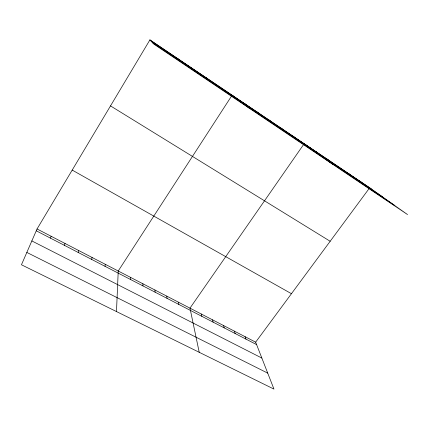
<?xml version="1.0" encoding="UTF-8"?>
<svg xmlns="http://www.w3.org/2000/svg" width="429" height="429" viewBox="0 0 429 429"><rect width="100%" height="100%" fill="white"/><g stroke="black" fill="none" stroke-linecap="round" stroke-linejoin="round"><path stroke-width="0.64" d="M116.484 311.567L118.232 271.005L231.746 95.758M105.041 266.329L105.239 264.28M91.731 259.454L92.042 257.448M78.201 252.466L78.63 250.504M64.452 245.361L64.999 243.441M50.472 238.143L51.137 236.266M37.05 228.973L21.45 264.773L273.954 389.092L255.652 342.16L37.05 228.973L149.903 39.908L369.675 187.795L407.55 214.575L153.797 44.069L149.903 39.908M303.796 144.241L189.972 308.151L199.217 352.3M255.652 342.16L369.675 187.795M26.834 252.424L267.728 373.133M31.843 240.932L261.851 358.059M36.256 230.802L256.606 344.605M72.201 170.082L291.447 293.704M110.51 105.904L330.169 241.28M151.19 41.286L382.411 196.798M152.44 42.621L394.573 205.4M150.096 40.117L371.627 189.173M359.175 180.727L361.057 182.062M348.509 173.552L350.316 174.834M337.682 166.264L339.414 167.498M326.684 158.864L328.335 160.044M315.513 151.346L317.085 152.472M304.161 143.71L333.253 164.65M292.632 135.95L294.031 136.964M280.915 128.067L282.228 129.022M269.01 120.056L270.227 120.946M256.907 111.91L258.027 112.741M244.605 103.63L245.629 104.392M232.1 95.217L250.214 108.859M218.994 86.395L219.804 87.017M205.657 77.424L206.354 77.965M192.085 68.291L192.664 68.758M178.276 58.998L178.732 59.384M164.216 49.539L164.543 49.839M245.093 336.695L245.973 339.114M234.384 331.15L235.189 333.542M223.52 325.525L224.244 327.895M212.5 319.82L213.143 322.158M201.314 314.028L201.882 316.339M178.453 302.193L178.845 304.445M166.768 296.139L167.069 298.364M154.907 289.999L155.116 292.187M142.868 283.762L142.98 285.923M130.641 277.434L130.657 279.558"/></g></svg>
